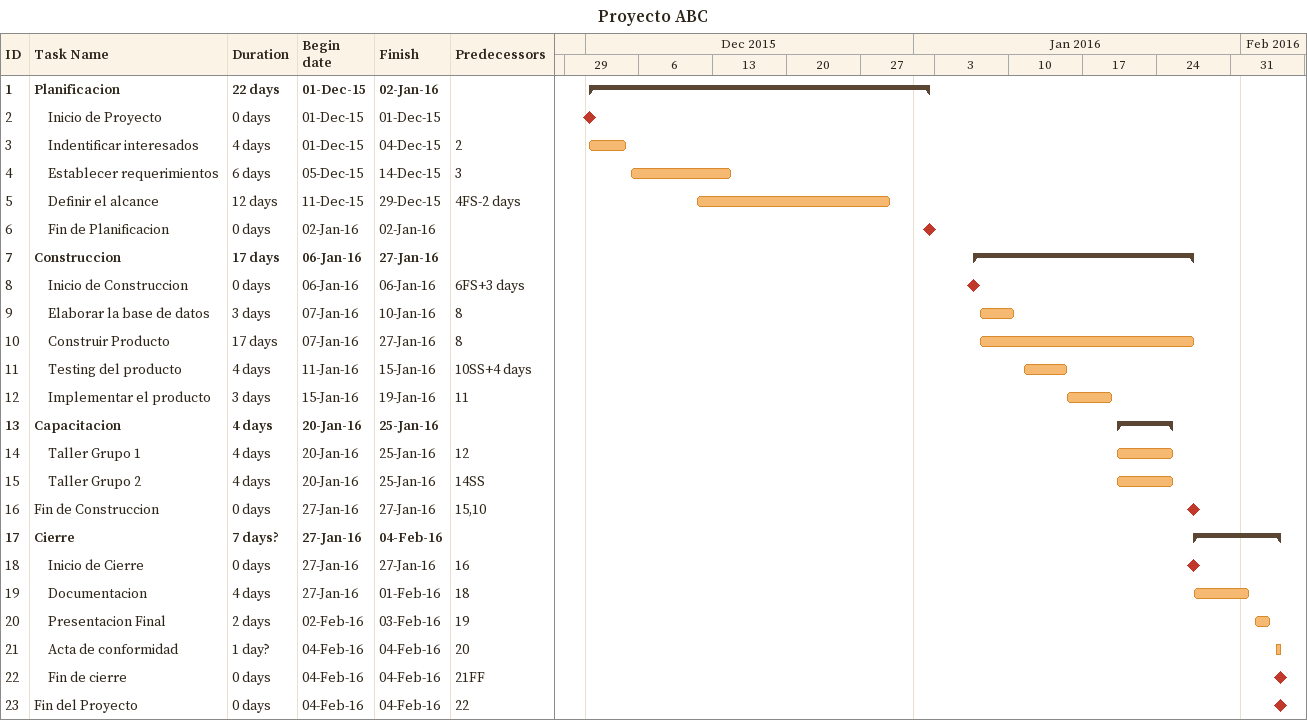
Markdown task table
Proyecto ABC

| ID | Level | Task | Duration | Start | Finish | Predecessors |
|---|---|---|---|---|---|---|
| 1 | 1 | **Planificacion** | 22d | 2015-12-01 | 2016-01-02 |  |
| 2 | 2 | Inicio de Proyecto | 0d | 2015-12-01 | 2015-12-01 |  |
| 3 | 2 | Indentificar interesados | 4d | 2015-12-01 | 2015-12-04 | 2 |
| 4 | 2 | Establecer requerimientos | 6d | 2015-12-05 | 2015-12-14 | 3 |
| 5 | 2 | Definir el alcance | 12d | 2015-12-11 | 2015-12-29 | 4FS-2d |
| 6 | 2 | Fin de Planificacion | 0d | 2016-01-02 | 2016-01-02 |  |
| 7 | 1 | **Construccion** | 17d | 2016-01-06 | 2016-01-27 |  |
| 8 | 2 | Inicio de Construccion | 0d | 2016-01-06 | 2016-01-06 | 6FS+3d |
| 9 | 2 | Elaborar la base de datos | 3d | 2016-01-07 | 2016-01-10 | 8 |
| 10 | 2 | Construir Producto | 17d | 2016-01-07 | 2016-01-27 | 8 |
| 11 | 2 | Testing del producto | 4d | 2016-01-11 | 2016-01-15 | 10SS+4d |
| 12 | 2 | Implementar el producto | 3d | 2016-01-15 | 2016-01-19 | 11 |
| 13 | 1 | **Capacitacion** | 4d | 2016-01-20 | 2016-01-25 |  |
| 14 | 2 | Taller Grupo 1 | 4d | 2016-01-20 | 2016-01-25 | 12 |
| 15 | 2 | Taller Grupo 2 | 4d | 2016-01-20 | 2016-01-25 | 14SS |
| 16 | 1 | Fin de Construccion | 0d | 2016-01-27 | 2016-01-27 | 15, 10 |
| 17 | 1 | **Cierre** | 7d? | 2016-01-27 | 2016-02-04 |  |
| 18 | 2 | Inicio de Cierre | 0d | 2016-01-27 | 2016-01-27 | 16 |
| 19 | 2 | Documentacion | 4d | 2016-01-27 | 2016-02-01 | 18 |
| 20 | 2 | Presentacion Final | 2d | 2016-02-02 | 2016-02-03 | 19 |
| 21 | 2 | Acta de conformidad | 1d? | 2016-02-04 | 2016-02-04 | 20 |
| 22 | 2 | Fin de cierre | 0d | 2016-02-04 | 2016-02-04 | 21FF |
| 23 | 1 | Fin del Proyecto | 0d | 2016-02-04 | 2016-02-04 | 22 |
